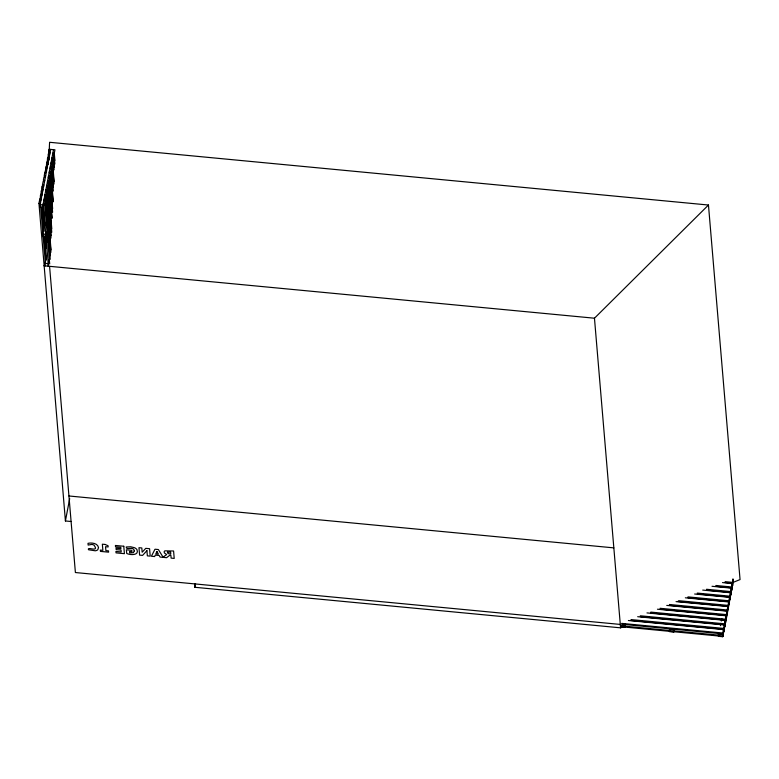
<?xml version="1.0" encoding="UTF-8"?>
<svg xmlns="http://www.w3.org/2000/svg" width="779" height="779" viewBox="0 0 779 779"><rect width="100%" height="100%" fill="white"/><g stroke="black" fill="none" stroke-linecap="round" stroke-linejoin="round"><path stroke-width="1.17" d="M71.093 521.502L65.417 520.966L38.95 203.377L39.612 199.93L41.024 200.067M49.038 154.398L49.593 142.284L708.462 205.033L740.05 579.576L732.163 582.76M40.031 201.177L40.489 195.325L41.91 195.461M40.907 196.571L41.365 190.719L42.787 190.855M43.663 186.249L42.241 186.113L41.589 189.57L43.001 189.706M45.299 173.551L45.757 167.699L47.178 167.836M46.175 168.946L46.633 163.093L48.055 163.23M47.061 164.34L47.509 158.488L48.931 158.624M47.938 159.734L48.395 153.882L49.807 154.018M48.814 155.128L49.272 149.276L54.949 149.821L54.287 153.268L54.9 160.474M43.877 203.962L43.205 207.487L40.362 207.224L40.148 204.663L50.693 149.412M44.763 225.53L42.991 204.935L53.527 149.685M50.606 168.692L51.054 166.346M49.69 263.964L44.627 203.923L45.289 200.466L43.867 200.33M50.265 255.755L45.503 199.317L46.165 195.86L44.744 195.724M51.044 249.952L46.38 194.711L47.042 191.254L45.62 191.128M51.112 235.745L47.266 190.105L47.918 186.658L46.497 186.522M51.784 228.734L48.142 185.499L48.795 182.052L47.383 181.916M52.154 218.13L49.019 180.903L49.681 177.446L48.259 177.31M52.631 208.714L49.895 176.297L50.557 172.841L49.135 172.704M53.303 201.712L50.771 171.692L51.433 168.235L50.012 168.098M53.371 187.496L51.657 167.086L52.31 163.629L50.888 163.493M54.15 181.692L52.534 162.48L53.186 159.023L51.774 158.897M54.218 167.485L53.41 157.874L54.072 154.427L52.651 154.291M46.351 233.31L45.679 236.835L42.835 236.563L42.621 234.012L44.87 222.258M46.38 244.742L45.464 234.284L45.912 231.928M45.318 265.912L45.104 263.36L46.448 256.31M48.152 266.184L48.61 260.098M65.417 520.966L69.682 498.628M622.83 626.92L620.581 627.835L194.877 587.288L195.548 583.763M621.029 625.479L620.581 627.835L594.465 318.212L708.462 205.033M620.512 626.978L624.768 627.387L625.44 623.862M673.718 632.051L673.572 630.347L669.317 629.948L669.463 631.642L673.718 632.051L674.39 628.526M720.439 625.722L720.887 623.375M721.335 621.019L721.782 618.672M621.788 624.242L722.756 633.863L723.34 629.559L628.38 620.512M631.078 620.444L723.633 629.257L724.217 624.953L637.68 616.705M640.367 616.637L724.509 624.651L725.093 620.347L646.969 612.907M650.864 612.946L725.385 620.045L725.97 615.741L657.457 609.217M660.154 609.149L726.262 615.439L726.856 611.135L666.756 605.41M669.453 605.341L727.148 610.833L727.732 606.529L676.045 601.612M677.535 601.427L728.024 606.237L728.608 601.933L685.335 597.805M688.032 597.736L728.901 601.631L729.485 597.327L694.634 594.007M697.322 593.929L729.777 597.026L730.361 592.722L702.716 590.083M706.621 590.131L730.653 592.42L731.247 588.116L712.016 586.285M715.911 586.324L731.539 587.814L732.124 583.51L722.503 582.595M725.2 582.526L732.416 583.208L733 578.904L732.63 585.759L732.562 584.912M722.532 635.012L718.277 634.603L718.423 636.307L722.678 636.716L733.068 579.761M722.678 636.716L733.214 581.455M620.727 625.829L620.795 626.686L722.97 636.414L723.555 632.11M162.762 557.326L166.667 554.57L164.35 552.905L164.174 551.571L164.856 550.85L173.581 550.996L174.214 558.416L171.117 558.115L170.893 555.398L169.773 555.291L166.56 557.686L160.065 557.063L159.169 555.476L155.274 555.106L154.632 556.547L151.428 556.245L154.982 549.224L158.38 549.546L163.181 557.365M48.61 152.733L50.031 152.869M52.865 153.132L54.287 153.268M47.733 157.339L49.155 157.475L49.359 159.87M51.989 157.738L53.41 157.874M46.857 161.944L48.279 162.071L48.473 164.476M51.112 162.344L52.534 162.48M45.98 166.54L47.392 166.677M50.236 166.949L51.657 167.086M45.094 171.146L46.516 171.283M49.359 171.555L50.771 171.692M46.302 172.432L44.88 172.305L44.218 175.752L45.64 175.888M49.895 176.297L48.473 176.161L48.678 178.557M45.416 177.037L44.004 176.901L43.342 180.358L44.763 180.494M49.019 180.903L47.597 180.767L47.801 183.162M44.539 181.643L43.118 181.507L42.465 184.964L43.887 185.1M48.142 185.499L46.721 185.373L46.925 187.768M45.844 189.969L47.266 190.105M40.703 194.175L42.124 194.312M44.968 194.575L46.38 194.711M39.826 198.781L41.248 198.908M44.082 199.181L45.503 199.317M38.95 203.377L40.372 203.514L45.435 263.555M44.627 203.923L43.205 203.786L48.376 265.035M40.148 204.663L42.991 204.935M42.621 234.012L45.464 234.284M45.104 263.36L47.938 263.633M43.897 265.775L594.465 318.212M68.941 495.98L613.833 547.871M725.132 581.67L732.338 582.361M715.843 585.477L731.462 586.967M706.543 589.275L730.585 591.573M697.254 593.082L729.709 596.169M687.964 596.889L728.832 600.775M678.665 600.687L727.946 605.38M669.375 604.494L727.07 609.986M660.086 608.292L726.194 614.592M650.796 612.099L725.317 619.198M640.299 615.79L724.441 623.804M631.009 619.587L723.555 628.4M621.71 623.395L722.678 633.006M620.288 624.427L75.397 572.536L49.574 266.321M620.366 625.284L624.622 625.683L624.768 627.387M624.33 626.17L670.008 630.523M673.611 630.863L718.092 635.099M732.124 583.51L732.192 584.357M732.338 586.061L731.754 590.365L731.676 589.518M731.247 588.116L731.315 588.963M731.462 590.667L730.868 594.971L730.799 594.124M730.361 592.722L730.439 593.569M730.585 595.273L729.991 599.577L729.923 598.72M729.485 597.327L729.563 598.175M729.699 599.879L729.115 604.183L729.047 603.326M728.608 601.933L728.677 602.78M728.823 604.485L728.238 608.788L728.161 607.932M727.732 606.529L727.8 607.386M727.946 609.081L727.362 613.385L727.284 612.537M726.856 611.135L726.924 611.992M727.07 613.686L726.476 617.99L726.408 617.143M725.97 615.741L726.047 616.588M726.194 618.292L725.6 622.596L725.531 621.749M725.093 620.347L725.171 621.194M725.307 622.898L724.723 627.202L724.655 626.355M724.217 624.953L724.285 625.8M724.431 627.504L723.847 631.808L723.769 630.961M723.34 629.559L723.409 630.406M722.893 635.557L722.97 636.414M194.594 583.89L194.877 587.288M54.072 154.427L54.881 164.028M53.186 159.023L54.102 169.832M52.31 163.629L54.033 184.048M51.433 168.235L53.361 191.05M49.272 149.276L49.476 151.681M50.557 172.841L52.982 201.664M48.395 153.882L48.697 157.485M49.681 177.446L52.612 212.268M47.509 158.488L47.714 160.893M48.795 182.052L51.833 218.071M47.918 186.658L51.765 232.288M47.042 191.254L50.995 238.092M46.165 195.86L50.927 252.308M45.289 200.466L50.245 259.31M44.607 212.472L44.812 214.868M46.935 240.088L47.139 242.493M42.241 186.113L42.446 188.518M42.816 206.269L44.539 226.679M45.348 236.29L46.36 248.297M41.365 190.719L41.569 193.124M41.959 207.321L43.984 231.334M44.384 236.134L46.312 258.959M41.638 207.272L43.663 231.285M44.062 236.086L46.088 260.108M40.489 195.325L40.693 197.73M134.29 550.899L133.355 552.71L129.655 552.954L129.528 551.493L131.933 551.727L131.817 550.334L126.402 549.818L126.714 553.47C130.035 555.145 139.558 555.661 136.929 549.623A5.755 3.33 10.8 0 0 134.543 547.725L130.697 546.77L126.217 546.994C125.964 550.734 133.774 545.738 134.29 550.899M98.524 547.53L97.794 549.731A5.326 3.087 10.8 0 1 95.262 550.792L88.533 549.77C86.547 546.021 99.605 552.973 94.103 545.222A2.999 1.743 10.8 0 0 91.747 544.433L88.144 545.086L87.998 543.314C91.718 542.574 97.57 543.06 98.524 547.53M167.475 552.194L167.991 553.548L170.776 554.064L170.611 552.068L167.475 552.194M156.9 551.503L155.839 553.83L158.371 554.064L156.9 551.503M146.919 550.685L142.586 555.398L139.597 555.115L138.974 547.695L141.817 547.968L142.167 552.223L145.761 548.348L149.578 548.708L150.201 556.128L147.358 555.855L146.919 550.685M105.068 544.453L102.351 544.19L102.877 550.334L100.325 550.091L100.433 551.386L108.612 552.165L108.495 550.87L105.886 550.626L105.555 546.702L108.164 546.946L108.067 545.738L105.068 544.453M123.783 546.254L115.409 545.456L115.535 546.868L120.803 547.374L120.92 548.669L116.052 548.212L116.178 549.623L121.037 550.091L121.193 551.96L115.915 551.454L116.032 552.876L124.406 553.674L123.783 546.254"/></g></svg>
